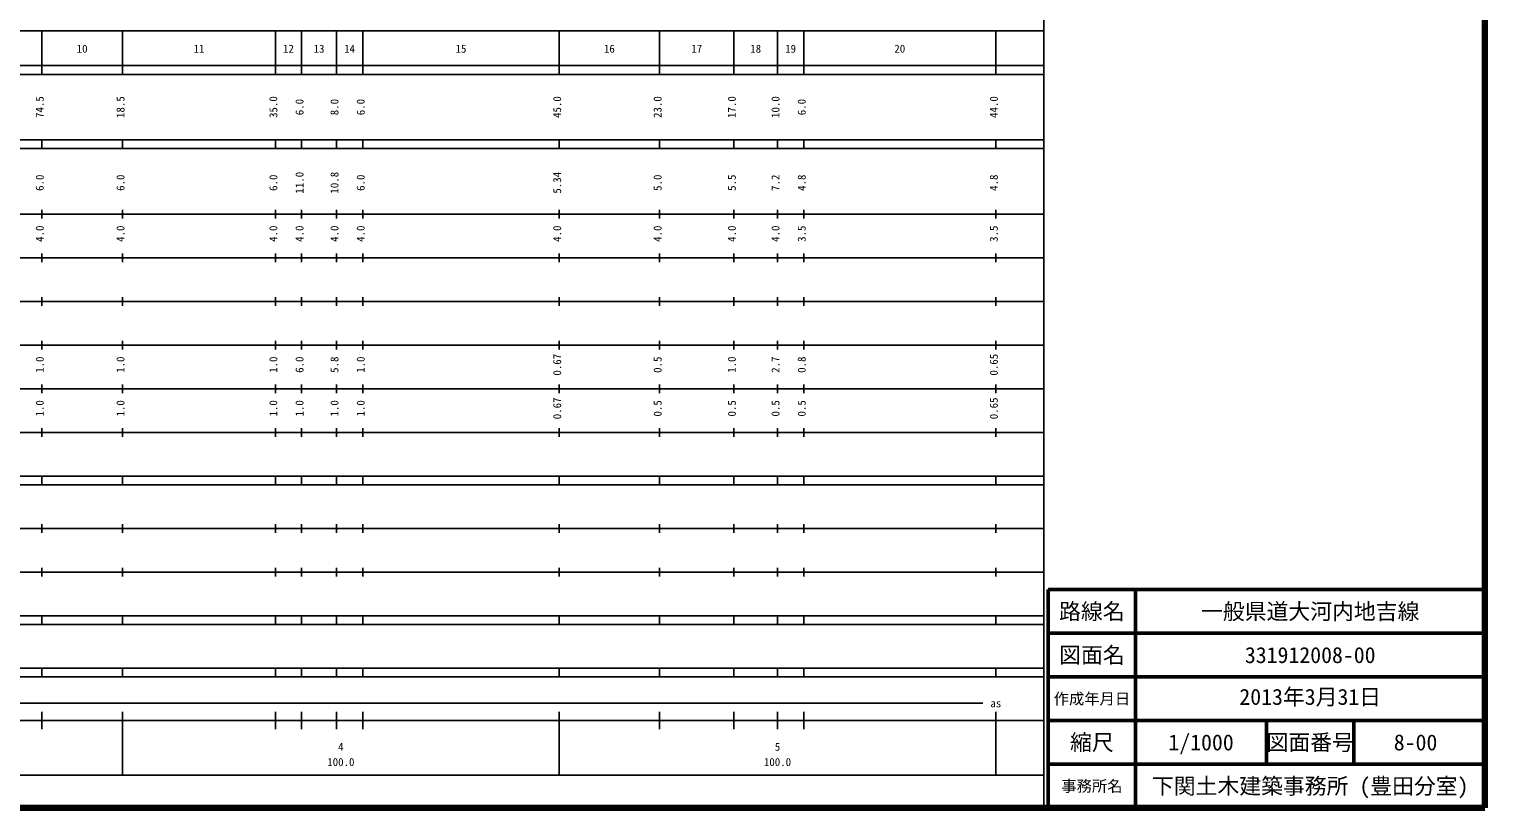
# Model space of a CAD drawing. Units: millimetres on the paper, enlarged 1000 times. Extents: x 40000 to 680000, y 20000 to 380000.
# Drawn here: x 346609 to 680000, y 20000 to 198357 of the extents above; entities that cross this region are included whole.
import ezdxf
from ezdxf.enums import TextEntityAlignment as Align

# ---------------------------------------------------------------- set-up
doc = ezdxf.new("R2010")
doc.units = ezdxf.units.MM
doc.header["$LTSCALE"] = 1000
for name, color, linetype, lineweight in [('M-TTL', 2, 'Continuous', 140), ('M-TTL-BAND', 7, 'Continuous', 25), ('M-TTL-FRAM', 2, 'Continuous', 50), ('M-TTL-LINE', 7, 'Continuous', 50)]:
    doc.layers.add(name, color=color, linetype=linetype, lineweight=lineweight)
doc.layers.add('M-TTL-TXT', color=7, linetype='Continuous')
doc.styles.add('ＭＳ ゴシック', font='')
doc.styles.get('ＭＳ ゴシック').set_extended_font_data('MS Gothic')

msp = doc.modelspace()

# ---------------------------------------------------------------- linework, layer by layer
at = {"layer": 'M-TTL'}
for p, q in [((680000, 20000), (680000, 380000)), ((40000, 20000), (680000, 20000))]:
    msp.add_line(p, q, dxfattribs=at)
at = {"layer": 'M-TTL-BAND'}
for p, q in [((579000, 20000), (579000, 370000)), ((68000, 198000), (579000, 198000)), ((349500, 188000), (349500, 198000)), ((368000, 188000), (368000, 198000)), ((403000, 188000), (403000, 198000)), ((409000, 188000), (409000, 198000)), ((417000, 188000), (417000, 198000)), ((423000, 188000), (423000, 198000)), ((468000, 188000), (468000, 198000)), ((491000, 188000), (491000, 198000)), ((508000, 188000), (508000, 198000)), ((518000, 188000), (518000, 198000)), ((524000, 188000), (524000, 198000)), ((568000, 188000), (568000, 198000)), ((40000, 190000), (579000, 190000)), ((40000, 188000), (579000, 188000)), ((40000, 173000), (579000, 173000)), ((40000, 171000), (579000, 171000)), ((349500, 171000), (349500, 173000)), ((368000, 171000), (368000, 173000)), ((403000, 171000), (403000, 173000)), ((409000, 171000), (409000, 173000)), ((417000, 171000), (417000, 173000)), ((423000, 171000), (423000, 173000)), ((468000, 171000), (468000, 173000)), ((491000, 171000), (491000, 173000)), ((508000, 171000), (508000, 173000)), ((518000, 171000), (518000, 173000)), ((524000, 171000), (524000, 173000)), ((568000, 171000), (568000, 173000)), ((349500, 155000), (349500, 157000)), ((368000, 155000), (368000, 157000)), ((403000, 155000), (403000, 157000)), ((409000, 155000), (409000, 157000)), ((417000, 155000), (417000, 157000)), ((423000, 155000), (423000, 157000)), ((468000, 155000), (468000, 157000)), ((491000, 155000), (491000, 157000)), ((508000, 155000), (508000, 157000)), ((518000, 155000), (518000, 157000)), ((524000, 155000), (524000, 157000)), ((568000, 155000), (568000, 157000)), ((40000, 156000), (579000, 156000)), ((349500, 145000), (349500, 147000)), ((368000, 145000), (368000, 147000)), ((403000, 145000), (403000, 147000)), ((409000, 145000), (409000, 147000)), ((417000, 145000), (417000, 147000)), ((423000, 145000), (423000, 147000)), ((468000, 145000), (468000, 147000)), ((491000, 145000), (491000, 147000)), ((508000, 145000), (508000, 147000)), ((518000, 145000), (518000, 147000)), ((524000, 145000), (524000, 147000)), ((568000, 145000), (568000, 147000)), ((46000, 146000), (579000, 146000)), ((349500, 135000), (349500, 137000)), ((368000, 135000), (368000, 137000)), ((403000, 135000), (403000, 137000)), ((409000, 135000), (409000, 137000)), ((417000, 135000), (417000, 137000)), ((423000, 135000), (423000, 137000)), ((468000, 135000), (468000, 137000)), ((491000, 135000), (491000, 137000)), ((508000, 135000), (508000, 137000)), ((518000, 135000), (518000, 137000)), ((524000, 135000), (524000, 137000)), ((568000, 135000), (568000, 137000)), ((52000, 136000), (579000, 136000)), ((349500, 125000), (349500, 127000)), ((368000, 125000), (368000, 127000)), ((403000, 125000), (403000, 127000)), ((409000, 125000), (409000, 127000)), ((417000, 125000), (417000, 127000)), ((423000, 125000), (423000, 127000)), ((468000, 125000), (468000, 127000)), ((491000, 125000), (491000, 127000)), ((508000, 125000), (508000, 127000)), ((518000, 125000), (518000, 127000)), ((524000, 125000), (524000, 127000)), ((568000, 125000), (568000, 127000)), ((46000, 126000), (579000, 126000)), ((349500, 115000), (349500, 117000)), ((368000, 115000), (368000, 117000)), ((403000, 115000), (403000, 117000)), ((409000, 115000), (409000, 117000)), ((417000, 115000), (417000, 117000)), ((423000, 115000), (423000, 117000)), ((468000, 115000), (468000, 117000)), ((491000, 115000), (491000, 117000)), ((508000, 115000), (508000, 117000)), ((518000, 115000), (518000, 117000)), ((524000, 115000), (524000, 117000)), ((568000, 115000), (568000, 117000)), ((52000, 116000), (579000, 116000)), ((349500, 105000), (349500, 107000)), ((368000, 105000), (368000, 107000)), ((403000, 105000), (403000, 107000)), ((409000, 105000), (409000, 107000)), ((417000, 105000), (417000, 107000)), ((423000, 105000), (423000, 107000)), ((468000, 105000), (468000, 107000)), ((491000, 105000), (491000, 107000)), ((508000, 105000), (508000, 107000)), ((518000, 105000), (518000, 107000)), ((524000, 105000), (524000, 107000)), ((568000, 105000), (568000, 107000)), ((46000, 106000), (579000, 106000)), ((40000, 96000), (579000, 96000)), ((40000, 94000), (579000, 94000)), ((349500, 94000), (349500, 96000)), ((368000, 94000), (368000, 96000)), ((403000, 94000), (403000, 96000)), ((409000, 94000), (409000, 96000)), ((417000, 94000), (417000, 96000)), ((423000, 94000), (423000, 96000)), ((468000, 94000), (468000, 96000)), ((491000, 94000), (491000, 96000)), ((508000, 94000), (508000, 96000)), ((518000, 94000), (518000, 96000)), ((524000, 94000), (524000, 96000)), ((568000, 94000), (568000, 96000)), ((49000, 84000), (579000, 84000)), ((349500, 83000), (349500, 85000)), ((368000, 83000), (368000, 85000)), ((403000, 83000), (403000, 85000)), ((409000, 83000), (409000, 85000)), ((417000, 83000), (417000, 85000)), ((423000, 83000), (423000, 85000)), ((468000, 83000), (468000, 85000)), ((491000, 83000), (491000, 85000)), ((508000, 83000), (508000, 85000)), ((518000, 83000), (518000, 85000)), ((524000, 83000), (524000, 85000)), ((568000, 83000), (568000, 85000)), ((40000, 74000), (579000, 74000)), ((349500, 73000), (349500, 75000)), ((368000, 73000), (368000, 75000)), ((403000, 73000), (403000, 75000)), ((409000, 73000), (409000, 75000)), ((417000, 73000), (417000, 75000)), ((423000, 73000), (423000, 75000)), ((468000, 73000), (468000, 75000)), ((491000, 73000), (491000, 75000)), ((508000, 73000), (508000, 75000)), ((518000, 73000), (518000, 75000)), ((524000, 73000), (524000, 75000)), ((568000, 73000), (568000, 75000)), ((40000, 64000), (579000, 64000)), ((349500, 62000), (349500, 64000)), ((368000, 62000), (368000, 64000)), ((403000, 62000), (403000, 64000)), ((409000, 62000), (409000, 64000)), ((417000, 62000), (417000, 64000)), ((423000, 62000), (423000, 64000)), ((468000, 62000), (468000, 64000)), ((491000, 62000), (491000, 64000)), ((508000, 62000), (508000, 64000)), ((518000, 62000), (518000, 64000)), ((524000, 62000), (524000, 64000)), ((568000, 62000), (568000, 64000)), ((40000, 62000), (579000, 62000)), ((40000, 52000), (579000, 52000)), ((349500, 50000), (349500, 52000)), ((368000, 50000), (368000, 52000)), ((403000, 50000), (403000, 52000)), ((409000, 50000), (409000, 52000)), ((417000, 50000), (417000, 52000)), ((423000, 50000), (423000, 52000)), ((468000, 50000), (468000, 52000)), ((491000, 50000), (491000, 52000)), ((508000, 50000), (508000, 52000)), ((518000, 50000), (518000, 52000)), ((524000, 50000), (524000, 52000)), ((568000, 50000), (568000, 52000)), ((40000, 50000), (579000, 50000)), ((71000, 44000), (565000, 44000)), ((349500, 38000), (349500, 42000)), ((368000, 27500), (368000, 42000)), ((403000, 38000), (403000, 42000)), ((409000, 38000), (409000, 42000)), ((417000, 38000), (417000, 42000)), ((423000, 38000), (423000, 42000)), ((468000, 27500), (468000, 42000)), ((491000, 38000), (491000, 42000)), ((508000, 38000), (508000, 42000)), ((518000, 38000), (518000, 42000)), ((524000, 38000), (524000, 42000)), ((568000, 27500), (568000, 42000)), ((40000, 40000), (579000, 40000)), ((68000, 27500), (579000, 27500))]:
    msp.add_line(p, q, dxfattribs=at)
at = {"layer": 'M-TTL-FRAM'}
for p, q in [((680000, 70000), (580000, 70000)), ((580000, 70000), (580000, 20000))]:
    msp.add_line(p, q, dxfattribs=at)
at = {"layer": 'M-TTL-LINE'}
for p, q in [((600000, 70000), (600000, 20000)), ((680000, 60000), (580000, 60000)), ((680000, 50000), (580000, 50000)), ((680000, 40000), (580000, 40000)), ((630000, 40000), (630000, 30000)), ((650000, 40000), (650000, 30000)), ((680000, 30000), (580000, 30000))]:
    msp.add_line(p, q, dxfattribs=at)

# ---------------------------------------------------------------- texts
at = {"layer": 'M-TTL-BAND', "style": 'ＭＳ ゴシック'}
for s, p in [('10', (358750, 192405)), ('11', (385500, 192405)), ('12', (406000, 192405)), ('13', (413000, 192405)), ('14', (420000, 192405)), ('15', (445500, 192405)), ('16', (479500, 192405)), ('17', (499500, 192405)), ('18', (513000, 192405)), ('19', (521000, 192405)), ('20', (546000, 192405)), ('as', (568000, 42500)), ('4', (418000, 32523)), ('5', (518000, 32523)), ('100.0', (418000, 29033)), ('100.0', (518000, 29033))]:
    msp.add_text(s, height=1833, dxfattribs=at).set_placement(p, align=Align.BOTTOM_CENTER)
for s, p in [('74.5', (350500, 180500)), ('18.5', (369000, 180500)), ('35.0', (404000, 180500)), ('6.0', (410000, 180500)), ('8.0', (418000, 180500)), ('6.0', (424000, 180500)), ('45.0', (469000, 180500)), ('23.0', (492000, 180500)), ('17.0', (509000, 180500)), ('10.0', (519000, 180500)), ('6.0', (525000, 180500)), ('44.0', (569000, 180500)), ('6.0', (350500, 163174)), ('6.0', (369000, 163174)), ('6.0', (404000, 163174)), ('11.0', (410000, 163174)), ('10.8', (418000, 163174)), ('6.0', (424000, 163174)), ('5.34', (469000, 163174)), ('5.0', (492000, 163174)), ('5.5', (509000, 163174)), ('7.2', (519000, 163174)), ('4.8', (525000, 163174)), ('4.8', (569000, 163174)), ('4.0', (350500, 151500)), ('4.0', (369000, 151500)), ('4.0', (404000, 151500)), ('4.0', (410000, 151500)), ('4.0', (418000, 151500)), ('4.0', (424000, 151500)), ('4.0', (469000, 151500)), ('4.0', (492000, 151500)), ('4.0', (509000, 151500)), ('4.0', (519000, 151500)), ('3.5', (525000, 151500)), ('3.5', (569000, 151500)), ('0.67', (469000, 121500)), ('0.65', (569000, 121500)), ('1.0', (350500, 121500)), ('1.0', (369000, 121500)), ('1.0', (404000, 121500)), ('6.0', (410000, 121500)), ('5.8', (418000, 121500)), ('1.0', (424000, 121500)), ('0.5', (492000, 121500)), ('1.0', (509000, 121500)), ('2.7', (519000, 121500)), ('0.8', (525000, 121500)), ('0.67', (469000, 111500)), ('0.65', (569000, 111500)), ('1.0', (350500, 111500)), ('1.0', (369000, 111500)), ('1.0', (404000, 111500)), ('1.0', (410000, 111500)), ('1.0', (418000, 111500)), ('1.0', (424000, 111500)), ('0.5', (492000, 111500)), ('0.5', (509000, 111500)), ('0.5', (519000, 111500)), ('0.5', (525000, 111500))]:
    msp.add_text(s, height=1833, rotation=90, dxfattribs=at).set_placement(p, align=Align.BOTTOM_CENTER)
at = {"layer": 'M-TTL-TXT', "style": 'ＭＳ ゴシック'}
for s, height, p in [('路線名', 3666, (590000, 65000)), ('路線名', 3666, (590000, 65000)), ('一般県道大河内地吉線', 3666, (640000, 65000)), ('図面名', 3666, (590000, 55000)), ('図面名', 3666, (590000, 55000)), ('331912008-00', 3666, (640000, 55000)), ('作成年月日', 2566, (590000, 45000)), ('作成年月日', 2566, (590000, 45000)), ('縮尺', 3666, (590000, 35000)), ('縮尺', 3666, (590000, 35000)), ('1/1000', 3666, (615000, 35000)), ('図面番号', 3666, (640000, 35000)), ('図面番号', 3666, (640000, 35000)), ('8-00', 3666, (664125, 35000)), ('下関土木建築事務所 (豊田分室)', 3666, (640000, 25000)), ('事務所名', 2566, (590000, 25000)), ('事務所名', 2566, (590000, 25000))]:
    msp.add_text(s, height=height, dxfattribs=at).set_placement(p, align=Align.MIDDLE_CENTER)
msp.add_text('2013年3月31日', height=3666, dxfattribs=at).set_placement((640000, 42500), align=Align.BOTTOM_CENTER)

doc.saveas('drawing.dxf')
